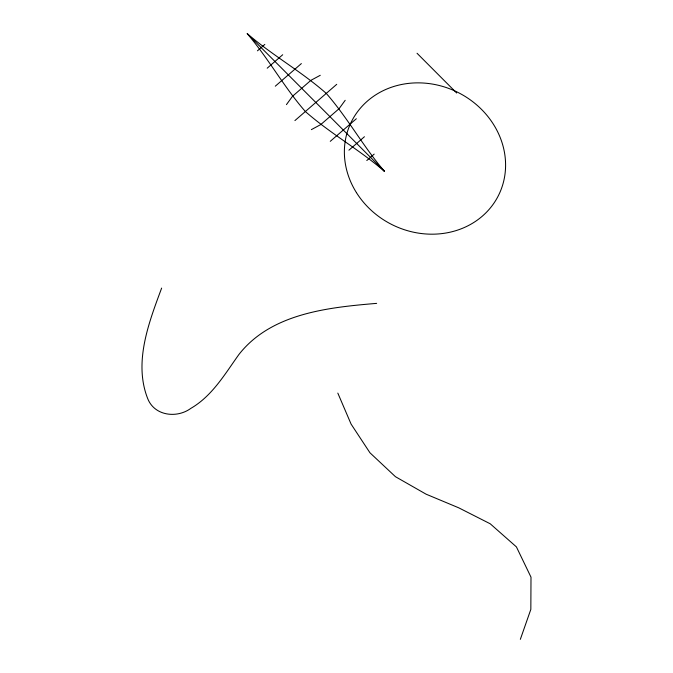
<?xml version="1.0" encoding="UTF-8"?>
<svg xmlns="http://www.w3.org/2000/svg" width="673" height="673" viewBox="0 0 673 673"><rect width="100%" height="100%" fill="white"/><g stroke="black" fill="none" stroke-linecap="round" stroke-linejoin="round"><path stroke-width="1.01" d="M520.338 639.35L530.837 609.376L530.997 577.165L516.418 546.897L490.222 523.787L458.717 507.812L426.093 494.184L395.438 476.686L369.948 452.778L351.096 424.108L337.821 393.108M161.638 288.086C148.893 322.468 133.414 362.267 147.681 398.551C154.453 415.99 176.898 418.598 190.863 408.36C212.214 395.96 224.875 374.104 238.822 354.612C271.042 313.29 328.18 307.452 376.644 303.372M286.437 104.626L292.536 96.256L310.867 80.356L320.264 75.292M345.19 100.302L339.099 108.673L320.76 124.572L311.363 129.637M257.448 50.82L264.834 44.41M267.206 68.192L282.702 54.749M275.291 86.194L301.369 63.582M294.909 120.593L336.719 84.335M330.258 141.338L356.337 118.734M348.925 150.18L364.43 136.737M366.793 160.519L374.18 154.109M247.227 33.65C272.313 55.27 301.437 71.531 326.27 93.396C347.638 117.825 363.285 146.588 384.409 171.279C359.315 149.658 330.191 133.389 305.365 111.525C283.989 87.103 268.35 58.332 247.227 33.65L384.409 171.279M417.033 53.26L456.673 93.017M356.446 192.638A82.257 73.87 26.9 0 0 496.001 199.957A82.257 73.87 26.9 0 0 422.493 82.981A82.257 73.87 26.9 0 0 356.446 192.638"/></g></svg>
